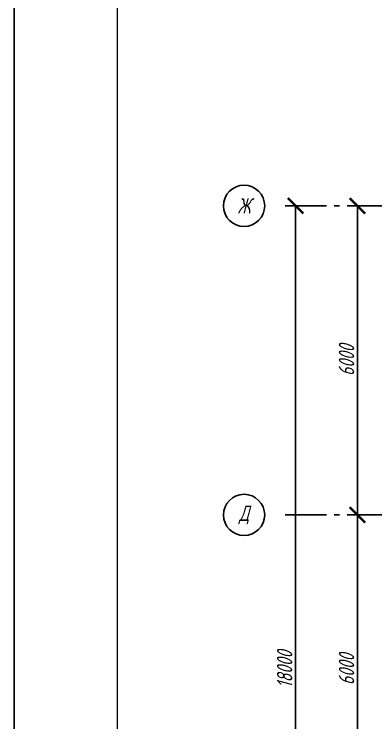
# Model space of a CAD drawing. Header units: millimetres. Extents: x -14296 to 10264, y -13087 to -5602.
# Drawn here: x -3563.7 to -3493.5, y -12730.3 to -12592.8 of the extents above; entities that cross this region are included whole.
import ezdxf

# ---------------------------------------------------------------- set-up
doc = ezdxf.new("R2010")
doc.units = ezdxf.units.MM
doc.linetypes.add('gost6', pattern=[12, 8, -1.5, 1, -1.5])
doc.layers.get('Defpoints').update_dxf_attribs({"color": 33})
for name, color, linetype, lineweight in [('Осевая', 4, 'gost6', 25), ('Размерная', 4, 'Continuous', 25), ('Рамка толстая', 7, 'Continuous', 15), ('Рамка тонкая', 5, 'Continuous', 25), ('Текст', 7, 'Continuous', 20)]:
    doc.layers.add(name, color=color, linetype=linetype, lineweight=lineweight)
doc.styles.add('gost shx', font='gost.shx', dxfattribs={"oblique": 15})
doc.styles.add('Simplex', font='simplex.shx', dxfattribs={"width": 0.7, "oblique": 15})
doc.dimstyles.new('ISO-25', dxfattribs={"dimtxt": 3, "dimasz": 2.5, "dimexe": 1.25, "dimexo": 0.625, "dimtad": 1, "dimtxsty": 'gost shx', "dimcen": 2.5, "dimclrt": 2, "dimadec": 0, "dimazin": 0, "dimtfac": 1, "dimtmove": 0, "dimatfit": 3, "dimfxl": 1, "dimarcsym": 0})

# ---------------------------------------------------------------- blocks, each defined once
blk = doc.blocks.new('_ArchTick')
at = {"color": 0, "const_width": 0.15}
blk.add_lwpolyline([(-0.5, -0.5), (0.5, 0.5)], dxfattribs=at)
blk = doc.blocks.new('*D879')
at = {"layer": 'Defpoints', "color": 0, "lineweight": 15, "transparency": 16777216}
for p in [(-3497.11, -12689.97), (-3497.11, -12689.97), (-3497.11, -12749.97)]:
    blk.add_point(p, dxfattribs=at)
at = {"layer": 'Размерная', "color": 0, "lineweight": -2, "transparency": 16777216}
for p, q in [((-3497.73, -12689.97), (-3498.36, -12689.97)), ((-3497.11, -12749.97), (-3497.11, -12689.97)), ((-3497.73, -12749.97), (-3498.36, -12749.97))]:
    blk.add_line(p, q, dxfattribs=at)
at = {"layer": 'Размерная', "color": 0, "lineweight": -2, "transparency": 16777216, "xscale": 3, "yscale": 3, "zscale": 3}
for p, rotation in [((-3497.11, -12689.97), 90), ((-3497.11, -12749.97), 270)]:
    blk.add_blockref('_ArchTick', p, dxfattribs=dict(at, rotation=rotation))
at = {"layer": 'Размерная', "color": 2, "transparency": 16777216, "insert": (-3499.23, -12719.97), "char_height": 3, "attachment_point": 5, "rotation": 90, "style": 'Simplex'}
blk.add_mtext('6000', dxfattribs=at)
blk = doc.blocks.new('*D880')
at = {"layer": 'Defpoints', "color": 0, "lineweight": 15, "transparency": 16777216}
for p in [(-3497.11, -12629.97), (-3497.11, -12629.97), (-3497.11, -12689.97)]:
    blk.add_point(p, dxfattribs=at)
at = {"layer": 'Размерная', "color": 0, "lineweight": -2, "transparency": 16777216}
for p, q in [((-3497.73, -12629.97), (-3498.36, -12629.97)), ((-3497.11, -12689.97), (-3497.11, -12629.97)), ((-3497.73, -12689.97), (-3498.36, -12689.97))]:
    blk.add_line(p, q, dxfattribs=at)
at = {"layer": 'Размерная', "color": 0, "lineweight": -2, "transparency": 16777216, "xscale": 3, "yscale": 3, "zscale": 3}
for p, rotation in [((-3497.11, -12629.97), 90), ((-3497.11, -12689.97), 270)]:
    blk.add_blockref('_ArchTick', p, dxfattribs=dict(at, rotation=rotation))
at = {"layer": 'Размерная', "color": 2, "transparency": 16777216, "insert": (-3499.23, -12659.97), "char_height": 3, "attachment_point": 5, "rotation": 90, "style": 'Simplex'}
blk.add_mtext('6000', dxfattribs=at)
blk = doc.blocks.new('*D881')
at = {"layer": 'Defpoints', "color": 0, "lineweight": 15, "transparency": 16777216}
for p in [(-3509.11, -12629.97), (-3509.11, -12629.97), (-3509.11, -12809.97)]:
    blk.add_point(p, dxfattribs=at)
at = {"layer": 'Размерная', "color": 0, "lineweight": -2, "transparency": 16777216}
for p, q in [((-3509.73, -12629.97), (-3510.36, -12629.97)), ((-3509.11, -12809.97), (-3509.11, -12629.97)), ((-3509.73, -12809.97), (-3510.36, -12809.97))]:
    blk.add_line(p, q, dxfattribs=at)
at = {"layer": 'Размерная', "color": 0, "lineweight": -2, "transparency": 16777216, "xscale": 3, "yscale": 3, "zscale": 3}
for p, rotation in [((-3509.11, -12629.97), 90), ((-3509.11, -12809.97), 270)]:
    blk.add_blockref('_ArchTick', p, dxfattribs=dict(at, rotation=rotation))
at = {"layer": 'Размерная', "color": 2, "transparency": 16777216, "insert": (-3511.23, -12719.97), "char_height": 3, "attachment_point": 5, "rotation": 90, "style": 'Simplex'}
blk.add_mtext('18000', dxfattribs=at)
blk = doc.blocks.new('A$C551E481E')
at = {"layer": 'Рамка толстая'}
blk.add_line((20, 589), (20, 5), dxfattribs=at)
at = {"layer": 'Рамка тонкая'}
blk.add_line((0, 594), (0, 0), dxfattribs=at)

msp = doc.modelspace()

# ---------------------------------------------------------------- linework, layer by layer
at = {"layer": 'Осевая'}
for p, q in [((-3511.10898, -12629.97393), (-3425.30898, -12629.97393)), ((-3511.10898, -12689.97393), (-3425.30898, -12689.97393))]:
    msp.add_line(p, q, dxfattribs=at)
at = {"layer": 'Рамка тонкая'}
for centre in [(-3519.10898, -12629.97393), (-3519.10898, -12689.97393)]:
    msp.add_circle(centre, 4, dxfattribs=at)

# ---------------------------------------------------------------- block references
msp.add_blockref('A$C551E481E', (-3563.71622, -13086.74065))

# ---------------------------------------------------------------- texts
at = {"layer": 'Текст', "char_height": 3, "width": 10, "attachment_point": 5, "style": 'Simplex'}
for s, insert in [('Ж', (-3519.10898, -12629.97393)), ('Д', (-3519.10898, -12689.97393))]:
    msp.add_mtext(s, dxfattribs=dict(at, insert=insert))

# ---------------------------------------------------------------- dimensions: what is measured, and where the dimension line sits
at = {"layer": 'Размерная'}
for base, p1, p2, picture, middle in [((-3509.10898, -12629.97393), (-3509.10898, -12809.97393), (-3509.10898, -12629.97393), '*D881', (-3511.23398, -12719.97393)), ((-3497.10898, -12629.97393), (-3497.10898, -12689.97393), (-3497.10898, -12629.97393), '*D880', (-3499.23398, -12659.97393)), ((-3497.10898, -12689.97393), (-3497.10898, -12749.97393), (-3497.10898, -12689.97393), '*D879', (-3499.23398, -12719.97393))]:
    dim = msp.add_linear_dim(base=base, p1=p1, p2=p2, angle=90, dimstyle='ISO-25', override={"dimtxt": 3, "dimasz": 3, "dimlfac": 100, "dimrnd": 500, "dimtxsty": 'Simplex', "dimblk1": 'ArchTick', "dimblk2": 'ArchTick', "dimsah": 1}, dxfattribs=at)
    dim.commit()
    dim.dimension.update_dxf_attribs({"geometry": picture, "text_midpoint": middle})

doc.saveas('drawing.dxf')
